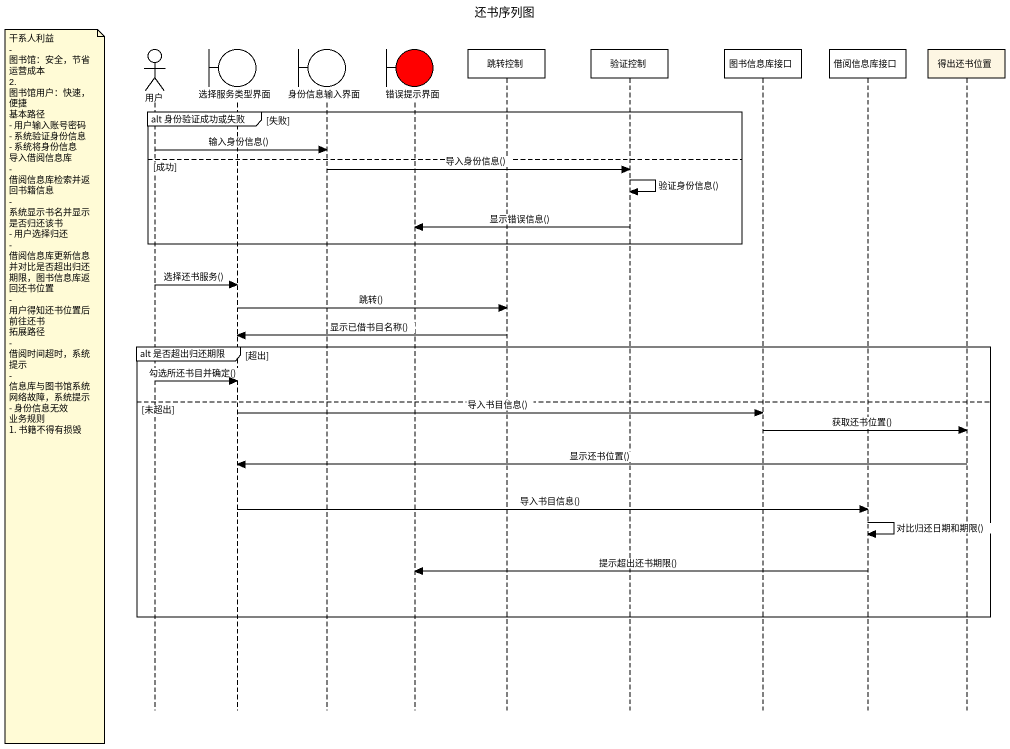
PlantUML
@startuml
title 还书序列图
hide footbox
actor 用户
boundary 选择服务类型界面
boundary 身份信息输入界面
boundary 错误提示界面 #FF0000
participant 跳转控制 #FFFFFF
participant 验证控制 #FFFFFF
participant 图书信息库接口 #FFFFFF
participant 借阅信息库接口 #FFFFFF
participant 得出还书位置

group alt 身份验证成功或失败 [失败]
  用户 -> 身份信息输入界面 : 输入身份信息()
else 成功
  身份信息输入界面 -> 验证控制 : 导入身份信息()
  验证控制 -> 验证控制 : 验证身份信息()
  验证控制 -> 错误提示界面 : 显示错误信息()
end
用户 -> 选择服务类型界面 : 选择还书服务()
选择服务类型界面 -> 跳转控制 : 跳转()
跳转控制 -> 选择服务类型界面 : 显示已借书目名称()
group alt 是否超出归还期限 [超出]
  用户 -> 选择服务类型界面 : 勾选所还书目并确定()
  note left of 用户
    干系人利益
    - 图书馆：安全，节省运营成本
    2. 图书馆用户：快速，便捷
    基本路径
    - 用户输入账号密码
    - 系统验证身份信息
    - 系统将身份信息 导入借阅信息库
    - 借阅信息库检索并返回书籍信息
    - 系统显示书名并显示是否归还该书
    - 用户选择归还
    - 借阅信息库更新信息并对比是否超出归还期限，图书信息库返回还书位置
    - 用户得知还书位置后前往还书
    拓展路径
    - 借阅时间超时，系统提示
    - 信息库与图书馆系统网络故障，系统提示
    - 身份信息无效
    业务规则
    1. 书籍不得有损毁
  end note
else 未超出
  选择服务类型界面 -> 图书信息库接口 : 导入书目信息()
  图书信息库接口 -> 得出还书位置 : 获取还书位置()
  得出还书位置 -> 选择服务类型界面 : 显示还书位置()
  选择服务类型界面 -> 借阅信息库接口 : 导入书目信息()
  借阅信息库接口 -> 借阅信息库接口 : 对比归还日期和期限()
  借阅信息库接口 -> 错误提示界面 : 提示超出还书期限()
end
@enduml
